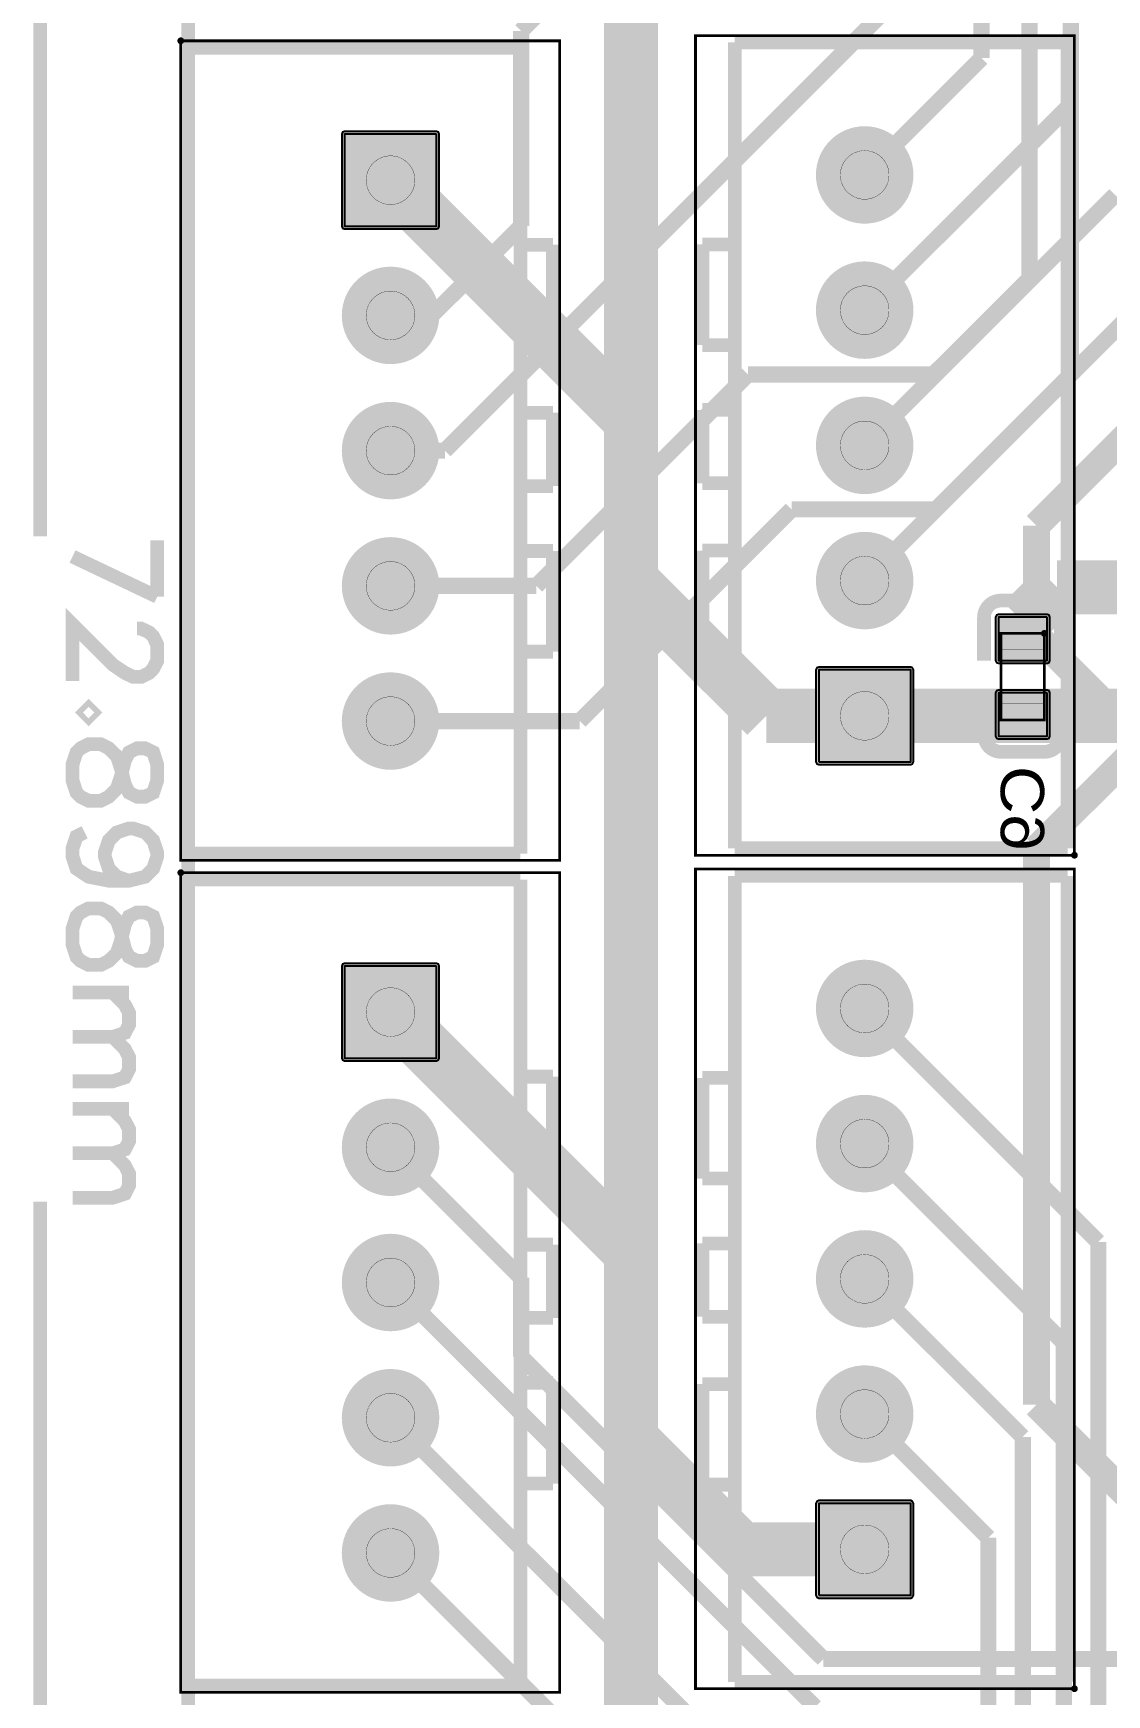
# Model space of a CAD drawing. Header units: millimetres. Extents: x -5.5 to 32.5, y -5.3 to 73.4.
# Drawn here: x -2.92 to 16.92, y 21.18 to 51.9 of the extents above; entities that cross this region are included whole.
import ezdxf
from ezdxf.enums import TextEntityAlignment as Align

# ---------------------------------------------------------------- set-up
doc = ezdxf.new("R2010")
doc.units = ezdxf.units.MM
for name, color, linetype, true_color in [('Board Outline Layer', 7, 'Continuous', 0xff00ff), ('Bottom Layer', 7, 'Continuous', 0x0000ff), ('Bottom Paste Mask Layer', 7, 'Continuous', 0x800000), ('Bottom Silkscreen Layer', 7, 'Continuous', 0x66cc33), ('Bottom Solder Mask Layer', 7, 'Continuous', 0xaa00ff), ('Component Marking Layer', 7, 'Continuous', 0x66ffcc), ('Component Shape Layer', 7, 'Continuous', 0x00cccc), ('Document Layer', 7, 'Continuous', 0xffffff), ('Hole Layer', 7, 'Continuous', 0x222222), ('Multi-Layer', 7, 'Continuous', 0xc0c0c0), ('Pin Soldering Layer', 7, 'Continuous', 0xcc9999), ('Top Layer', 7, 'Continuous', 0xff0000), ('Top Paste Mask Layer', 7, 'Continuous', 0x808080), ('Top Silkscreen Layer', 7, 'Continuous', 0xffcc00), ('Top Solder Mask Layer', 7, 'Continuous', 0x800080)]:
    doc.layers.add(name, color=color, linetype=linetype, true_color=true_color)
doc.styles.get("Standard").update_dxf_attribs({"font": 'arial.ttf'})

msp = doc.modelspace()

# ---------------------------------------------------------------- hatches: boundary and pattern name
at = {"layer": 'Bottom Layer'}
for points in [[(11.596, 49.281, 1), (13.296, 49.281, 1)], [(4.533, 50.034), (2.833, 50.034), (2.833, 48.334), (4.533, 48.334)], [(11.596, 46.781, 1), (13.296, 46.781, 1)], [(2.833, 46.684, 1), (4.533, 46.684, 1)], [(2.833, 44.184, 1), (4.533, 44.184, 1)], [(11.596, 44.281, 1), (13.296, 44.281, 1)], [(2.833, 41.684, 1), (4.533, 41.684, 1)], [(11.596, 41.781, 1), (13.296, 41.781, 1)], [(15.817, 41.105), (14.917, 41.105), (14.917, 40.305), (15.817, 40.305)], [(2.833, 39.184, 1), (4.533, 39.184, 1)], [(11.596, 38.431), (13.296, 38.431), (13.296, 40.131), (11.596, 40.131)], [(15.817, 39.705), (14.917, 39.705), (14.917, 38.905), (15.817, 38.905)], [(11.596, 33.871, 1), (13.296, 33.871, 1)], [(4.533, 34.654), (2.833, 34.654), (2.833, 32.954), (4.533, 32.954)], [(2.833, 31.304, 1), (4.533, 31.304, 1)], [(11.596, 31.372, 1), (13.296, 31.372, 1)], [(2.833, 28.804, 1), (4.533, 28.804, 1)], [(11.596, 28.871, 1), (13.296, 28.871, 1)], [(2.833, 26.304, 1), (4.533, 26.304, 1)], [(11.596, 26.372, 1), (13.296, 26.372, 1)], [(2.833, 23.804, 1), (4.533, 23.804, 1)], [(11.596, 23.021), (13.296, 23.021), (13.296, 24.721), (11.596, 24.721)]]:
    msp.add_hatch(color=256, dxfattribs=at).paths.add_polyline_path(points)
at = {"layer": 'Bottom Paste Mask Layer'}
for points in [[(15.817, 41.105), (14.917, 41.105), (14.917, 40.305), (15.817, 40.305)], [(15.817, 39.705), (14.917, 39.705), (14.917, 38.905), (15.817, 38.905)]]:
    msp.add_hatch(color=256, dxfattribs=at).paths.add_polyline_path(points)
at = {"layer": 'Bottom Solder Mask Layer'}
for points in [[(15.817, 41.156), (14.917, 41.156), (14.881, 41.141), (14.866, 41.105), (14.866, 40.305), (14.881, 40.269), (14.917, 40.254), (15.817, 40.254), (15.853, 40.269), (15.868, 40.305), (15.868, 41.105), (15.853, 41.141)], [(15.817, 39.756), (14.917, 39.756), (14.881, 39.741), (14.866, 39.705), (14.866, 38.905), (14.881, 38.869), (14.917, 38.854), (15.817, 38.854), (15.853, 38.869), (15.868, 38.905), (15.868, 39.705), (15.853, 39.741)]]:
    msp.add_hatch(color=256, dxfattribs=at).paths.add_polyline_path(points)
at = {"layer": 'Component Marking Layer'}
for points in [[(-0.254, 51.761, 1), (-0.134, 51.761, 1)], [(15.707, 40.805, 1), (15.827, 40.805, 1)], [(16.263, 36.704, 1), (16.383, 36.704, 1)], [(-0.254, 36.381, 1), (-0.134, 36.381, 1)], [(16.263, 21.294, 1), (16.383, 21.294, 1)]]:
    msp.add_hatch(color=256, dxfattribs=at).paths.add_polyline_path(points)
at = {"layer": 'Hole Layer'}
for points in [[(11.896, 49.281, 1), (12.996, 49.281, 1)], [(3.133, 49.184, 1), (4.233, 49.184, 1)], [(11.896, 46.781, 1), (12.996, 46.781, 1)], [(3.133, 46.684, 1), (4.233, 46.684, 1)], [(3.133, 44.184, 1), (4.233, 44.184, 1)], [(11.896, 44.281, 1), (12.996, 44.281, 1)], [(3.133, 41.684, 1), (4.233, 41.684, 1)], [(11.896, 41.781, 1), (12.996, 41.781, 1)], [(3.133, 39.184, 1), (4.233, 39.184, 1)], [(11.896, 39.281, 1), (12.996, 39.281, 1)], [(11.896, 33.871, 1), (12.996, 33.871, 1)], [(3.133, 33.804, 1), (4.233, 33.804, 1)], [(3.133, 31.304, 1), (4.233, 31.304, 1)], [(11.896, 31.371, 1), (12.996, 31.371, 1)], [(3.133, 28.804, 1), (4.233, 28.804, 1)], [(11.896, 28.871, 1), (12.996, 28.871, 1)], [(3.133, 26.304, 1), (4.233, 26.304, 1)], [(11.896, 26.371, 1), (12.996, 26.371, 1)], [(3.133, 23.804, 1), (4.233, 23.804, 1)], [(11.896, 23.871, 1), (12.996, 23.871, 1)]]:
    msp.add_hatch(color=256, dxfattribs=at).paths.add_polyline_path(points)
at = {"layer": 'Multi-Layer'}
for points in [[(11.596, 49.281, 1), (13.296, 49.281, 1)], [(11.596, 49.281, 1), (13.296, 49.281, 1)], [(11.596, 49.281, 1), (13.296, 49.281, 1)], [(4.533, 50.034), (2.833, 50.034), (2.833, 48.334), (4.533, 48.334)], [(4.533, 50.034), (2.833, 50.034), (2.833, 48.334), (4.533, 48.334)], [(4.533, 50.034), (2.833, 50.034), (2.833, 48.334), (4.533, 48.334)], [(11.596, 46.781, 1), (13.296, 46.781, 1)], [(11.596, 46.781, 1), (13.296, 46.781, 1)], [(11.596, 46.781, 1), (13.296, 46.781, 1)], [(2.833, 46.684, 1), (4.533, 46.684, 1)], [(2.833, 46.684, 1), (4.533, 46.684, 1)], [(2.833, 46.684, 1), (4.533, 46.684, 1)], [(2.833, 44.184, 1), (4.533, 44.184, 1)], [(2.833, 44.184, 1), (4.533, 44.184, 1)], [(2.833, 44.184, 1), (4.533, 44.184, 1)], [(11.596, 44.281, 1), (13.296, 44.281, 1)], [(11.596, 44.281, 1), (13.296, 44.281, 1)], [(11.596, 44.281, 1), (13.296, 44.281, 1)], [(2.833, 41.684, 1), (4.533, 41.684, 1)], [(2.833, 41.684, 1), (4.533, 41.684, 1)], [(2.833, 41.684, 1), (4.533, 41.684, 1)], [(11.596, 41.781, 1), (13.296, 41.781, 1)], [(11.596, 41.781, 1), (13.296, 41.781, 1)], [(11.596, 41.781, 1), (13.296, 41.781, 1)], [(2.833, 39.184, 1), (4.533, 39.184, 1)], [(2.833, 39.184, 1), (4.533, 39.184, 1)], [(2.833, 39.184, 1), (4.533, 39.184, 1)], [(11.596, 38.431), (13.296, 38.431), (13.296, 40.131), (11.596, 40.131)], [(11.596, 38.431), (13.296, 38.431), (13.296, 40.131), (11.596, 40.131)], [(11.596, 38.431), (13.296, 38.431), (13.296, 40.131), (11.596, 40.131)], [(11.596, 33.871, 1), (13.296, 33.871, 1)], [(11.596, 33.871, 1), (13.296, 33.871, 1)], [(11.596, 33.871, 1), (13.296, 33.871, 1)], [(4.533, 34.654), (2.833, 34.654), (2.833, 32.954), (4.533, 32.954)], [(4.533, 34.654), (2.833, 34.654), (2.833, 32.954), (4.533, 32.954)], [(4.533, 34.654), (2.833, 34.654), (2.833, 32.954), (4.533, 32.954)], [(2.833, 31.304, 1), (4.533, 31.304, 1)], [(2.833, 31.304, 1), (4.533, 31.304, 1)], [(2.833, 31.304, 1), (4.533, 31.304, 1)], [(11.596, 31.372, 1), (13.296, 31.372, 1)], [(11.596, 31.372, 1), (13.296, 31.372, 1)], [(11.596, 31.372, 1), (13.296, 31.372, 1)], [(2.833, 28.804, 1), (4.533, 28.804, 1)], [(2.833, 28.804, 1), (4.533, 28.804, 1)], [(2.833, 28.804, 1), (4.533, 28.804, 1)], [(11.596, 28.871, 1), (13.296, 28.871, 1)], [(11.596, 28.871, 1), (13.296, 28.871, 1)], [(11.596, 28.871, 1), (13.296, 28.871, 1)], [(2.833, 26.304, 1), (4.533, 26.304, 1)], [(2.833, 26.304, 1), (4.533, 26.304, 1)], [(2.833, 26.304, 1), (4.533, 26.304, 1)], [(11.596, 26.372, 1), (13.296, 26.372, 1)], [(11.596, 26.372, 1), (13.296, 26.372, 1)], [(11.596, 26.372, 1), (13.296, 26.372, 1)], [(2.833, 23.804, 1), (4.533, 23.804, 1)], [(2.833, 23.804, 1), (4.533, 23.804, 1)], [(2.833, 23.804, 1), (4.533, 23.804, 1)], [(11.596, 23.021), (13.296, 23.021), (13.296, 24.721), (11.596, 24.721)], [(11.596, 23.021), (13.296, 23.021), (13.296, 24.721), (11.596, 24.721)], [(11.596, 23.021), (13.296, 23.021), (13.296, 24.721), (11.596, 24.721)]]:
    msp.add_hatch(color=256, dxfattribs=at).paths.add_polyline_path(points)
at = {"layer": 'Pin Soldering Layer'}
for points in [[(3.233, 49.184, 1), (4.133, 49.184, 1)], [(11.996, 49.281, 1), (12.896, 49.281, 1)], [(3.233, 46.684, 1), (4.133, 46.684, 1)], [(11.996, 46.781, 1), (12.896, 46.781, 1)], [(3.233, 44.184, 1), (4.133, 44.184, 1)], [(11.996, 44.281, 1), (12.896, 44.281, 1)], [(3.233, 41.684, 1), (4.133, 41.684, 1)], [(11.996, 41.781, 1), (12.896, 41.781, 1)], [(15.767, 40.805), (14.967, 40.805), (14.967, 40.505), (15.767, 40.505)], [(3.233, 39.184, 1), (4.133, 39.184, 1)], [(11.996, 39.281, 1), (12.896, 39.281, 1)], [(15.767, 39.205), (14.967, 39.205), (14.967, 39.505), (15.767, 39.505)], [(3.233, 33.804, 1), (4.133, 33.804, 1)], [(11.996, 33.871, 1), (12.896, 33.871, 1)], [(3.233, 31.304, 1), (4.133, 31.304, 1)], [(11.996, 31.372, 1), (12.896, 31.372, 1)], [(3.233, 28.804, 1), (4.133, 28.804, 1)], [(11.996, 28.871, 1), (12.896, 28.871, 1)], [(3.233, 26.304, 1), (4.133, 26.304, 1)], [(11.996, 26.372, 1), (12.896, 26.372, 1)], [(11.996, 23.871, 1), (12.896, 23.871, 1)], [(3.233, 23.804, 1), (4.133, 23.804, 1)]]:
    msp.add_hatch(color=256, dxfattribs=at).paths.add_polyline_path(points)
at = {"layer": 'Top Layer'}
for points in [[(11.596, 49.281, 1), (13.296, 49.281, 1)], [(4.533, 50.034), (2.833, 50.034), (2.833, 48.334), (4.533, 48.334)], [(11.596, 46.781, 1), (13.296, 46.781, 1)], [(2.833, 46.684, 1), (4.533, 46.684, 1)], [(2.833, 44.184, 1), (4.533, 44.184, 1)], [(11.596, 44.281, 1), (13.296, 44.281, 1)], [(2.833, 41.684, 1), (4.533, 41.684, 1)], [(11.596, 41.781, 1), (13.296, 41.781, 1)], [(2.833, 39.184, 1), (4.533, 39.184, 1)], [(11.596, 38.431), (13.296, 38.431), (13.296, 40.131), (11.596, 40.131)], [(11.596, 33.871, 1), (13.296, 33.871, 1)], [(4.533, 34.654), (2.833, 34.654), (2.833, 32.954), (4.533, 32.954)], [(2.833, 31.304, 1), (4.533, 31.304, 1)], [(11.596, 31.372, 1), (13.296, 31.372, 1)], [(2.833, 28.804, 1), (4.533, 28.804, 1)], [(11.596, 28.871, 1), (13.296, 28.871, 1)], [(2.833, 26.304, 1), (4.533, 26.304, 1)], [(11.596, 26.372, 1), (13.296, 26.372, 1)], [(2.833, 23.804, 1), (4.533, 23.804, 1)], [(11.596, 23.021), (13.296, 23.021), (13.296, 24.721), (11.596, 24.721)]]:
    msp.add_hatch(color=256, dxfattribs=at).paths.add_polyline_path(points)
at = {"layer": 'Top Paste Mask Layer'}
for points in [[(11.596, 49.281, 1), (13.296, 49.281, 1)], [(4.533, 50.034), (2.833, 50.034), (2.833, 48.334), (4.533, 48.334)], [(11.596, 46.781, 1), (13.296, 46.781, 1)], [(2.833, 46.684, 1), (4.533, 46.684, 1)], [(2.833, 44.184, 1), (4.533, 44.184, 1)], [(11.596, 44.281, 1), (13.296, 44.281, 1)], [(2.833, 41.684, 1), (4.533, 41.684, 1)], [(11.596, 41.781, 1), (13.296, 41.781, 1)], [(2.833, 39.184, 1), (4.533, 39.184, 1)], [(11.596, 38.431), (13.296, 38.431), (13.296, 40.131), (11.596, 40.131)], [(11.596, 33.871, 1), (13.296, 33.871, 1)], [(4.533, 34.654), (2.833, 34.654), (2.833, 32.954), (4.533, 32.954)], [(2.833, 31.304, 1), (4.533, 31.304, 1)], [(11.596, 31.372, 1), (13.296, 31.372, 1)], [(2.833, 28.804, 1), (4.533, 28.804, 1)], [(11.596, 28.871, 1), (13.296, 28.871, 1)], [(2.833, 26.304, 1), (4.533, 26.304, 1)], [(11.596, 26.372, 1), (13.296, 26.372, 1)], [(2.833, 23.804, 1), (4.533, 23.804, 1)], [(11.596, 23.021), (13.296, 23.021), (13.296, 24.721), (11.596, 24.721)]]:
    msp.add_hatch(color=256, dxfattribs=at).paths.add_polyline_path(points)
at = {"layer": 'Top Solder Mask Layer'}
for points in [[(4.533, 50.085), (2.833, 50.085), (2.797, 50.07), (2.782, 50.034), (2.782, 48.334), (2.797, 48.298), (2.833, 48.283), (4.533, 48.283), (4.569, 48.298), (4.584, 48.334), (4.584, 50.034), (4.569, 50.07)], [(11.545, 49.281, 1), (13.347, 49.281, 1)], [(11.545, 46.781, 1), (13.347, 46.781, 1)], [(2.782, 46.684, 1), (4.584, 46.684, 1)], [(11.545, 44.281, 1), (13.347, 44.281, 1)], [(2.782, 44.184, 1), (4.584, 44.184, 1)], [(2.782, 41.684, 1), (4.584, 41.684, 1)], [(11.545, 41.781, 1), (13.347, 41.781, 1)], [(2.782, 39.184, 1), (4.584, 39.184, 1)], [(11.596, 38.38), (13.296, 38.38), (13.332, 38.395), (13.347, 38.431), (13.347, 40.131), (13.332, 40.167), (13.296, 40.182), (11.596, 40.182), (11.56, 40.167), (11.545, 40.131), (11.545, 38.431), (11.56, 38.395)], [(11.545, 33.871, 1), (13.347, 33.871, 1)], [(4.533, 34.705), (2.833, 34.705), (2.797, 34.69), (2.782, 34.654), (2.782, 32.954), (2.797, 32.918), (2.833, 32.904), (4.533, 32.904), (4.569, 32.918), (4.584, 32.954), (4.584, 34.654), (4.569, 34.69)], [(11.545, 31.372, 1), (13.347, 31.372, 1)], [(2.782, 31.304, 1), (4.584, 31.304, 1)], [(2.782, 28.804, 1), (4.584, 28.804, 1)], [(11.545, 28.871, 1), (13.347, 28.871, 1)], [(2.782, 26.304, 1), (4.584, 26.304, 1)], [(11.545, 26.372, 1), (13.347, 26.372, 1)], [(2.782, 23.804, 1), (4.584, 23.804, 1)], [(11.596, 22.971), (13.296, 22.971), (13.332, 22.985), (13.347, 23.021), (13.347, 24.721), (13.332, 24.757), (13.296, 24.772), (11.596, 24.772), (11.56, 24.757), (11.545, 24.721), (11.545, 23.021), (11.56, 22.985)]]:
    msp.add_hatch(color=256, dxfattribs=at).paths.add_polyline_path(points)

# ---------------------------------------------------------------- linework, layer by layer
at = {"layer": 'Board Outline Layer', "const_width": 0.254}
msp.add_lwpolyline([(5.15, 72.955), (26.74, 72.955), (31.947, 67.748), (31.947, 5.01), (26.994, 0.057), (5.023, 0.057), (-0.057, 5.137), (-0.057, 67.748)], close=True, dxfattribs=at)
at = {"layer": 'Bottom Layer'}
for points, const_width in [([(8.128, 57.658), (8.128, 44.739)], 1), ([(14.605, 51.44), (14.605, 54.229)], 0.3), ([(16.256, 50.591), (16.256, 54.102)], 0.3), ([(12.446, 49.281), (14.605, 51.44)], 0.3), ([(12.446, 46.781), (16.256, 50.591)], 0.3), ([(3.683, 49.184), (8.128, 44.739)], 1), ([(17.076, 48.911), (12.446, 44.281)], 0.3), ([(17.907, 47.242), (12.446, 41.781)], 0.3), ([(8.128, 44.739), (8.128, 41.783)], 1), ([(8.128, 41.783), (10.63, 39.281)], 1), ([(8.128, 41.783), (8.128, 29.359)], 1), ([(16.002, 41.656), (15.367, 41.021)], 1), ([(17.907, 41.656), (16.002, 41.656)], 1), ([(15.367, 41.021), (15.367, 40.705)], 1), ([(10.63, 39.281), (12.446, 39.281)], 1), ([(12.446, 39.281), (17.742, 39.281)], 1), ([(3.683, 33.804), (8.128, 29.359)], 1), ([(12.446, 33.871), (16.764, 29.553)], 0.3), ([(12.446, 31.372), (16.129, 27.689)], 0.3), ([(8.128, 29.359), (8.128, 25.908)], 1), ([(16.764, 29.553), (16.764, 18.288)], 0.3), ([(12.446, 28.871), (15.367, 25.95)], 0.3), ([(16.129, 27.689), (16.129, 17.78)], 0.3), ([(12.446, 26.372), (14.732, 24.086)], 0.3), ([(8.128, 25.908), (10.165, 23.871)], 1), ([(8.128, 25.908), (8.128, 13.98)], 1), ([(15.367, 25.95), (15.367, 17.272)], 0.3), ([(10.165, 23.871), (12.446, 23.871)], 1), ([(14.732, 24.086), (14.732, 16.383)], 0.3)]:
    msp.add_lwpolyline(points, dxfattribs=dict(at, const_width=const_width))
for points in [[(4.533, 50.034), (2.833, 50.034), (2.833, 48.334), (4.533, 48.334)], [(15.817, 41.105), (14.917, 41.105), (14.917, 40.305), (15.817, 40.305)], [(11.596, 38.431), (13.296, 38.431), (13.296, 40.131), (11.596, 40.131)], [(15.817, 39.705), (14.917, 39.705), (14.917, 38.905), (15.817, 38.905)], [(4.533, 34.654), (2.833, 34.654), (2.833, 32.954), (4.533, 32.954)], [(11.596, 23.021), (13.296, 23.021), (13.296, 24.721), (11.596, 24.721)]]:
    msp.add_lwpolyline(points, close=True, dxfattribs=at)
at = {"layer": 'Bottom Paste Mask Layer'}
for points in [[(15.817, 41.105), (14.917, 41.105), (14.917, 40.305), (15.817, 40.305)], [(15.817, 39.705), (14.917, 39.705), (14.917, 38.905), (15.817, 38.905)]]:
    msp.add_lwpolyline(points, close=True, dxfattribs=at)
at = {"layer": 'Bottom Silkscreen Layer', "const_width": 0.254}
for points in [[(14.961, 41.411, 0.414214), (14.652, 41.101)], [(14.961, 41.411, 0.414214), (14.652, 41.101)], [(16.071, 41.101, 0.414239), (15.761, 41.411)], [(16.071, 41.101, 0.414239), (15.761, 41.411)], [(14.657, 38.925, 0.414239), (14.967, 38.615)], [(14.657, 38.925, 0.414239), (14.967, 38.615)], [(15.767, 38.615, 0.414214), (16.077, 38.925)], [(15.767, 38.615, 0.414214), (16.077, 38.925)]]:
    msp.add_lwpolyline(points, format="xyb", dxfattribs=at)
for points in [[(14.961, 41.411), (15.761, 41.411)], [(14.961, 41.411), (15.761, 41.411)], [(14.652, 40.301), (14.652, 41.101)], [(14.652, 40.301), (14.652, 41.101)], [(16.071, 40.301), (16.071, 41.101)], [(16.071, 40.301), (16.071, 41.101)], [(14.657, 39.725), (14.657, 38.925)], [(14.657, 39.725), (14.657, 38.925)], [(16.077, 39.725), (16.077, 38.925)], [(16.077, 39.725), (16.077, 38.925)], [(14.967, 38.615), (15.767, 38.615)], [(14.967, 38.615), (15.767, 38.615)]]:
    msp.add_lwpolyline(points, dxfattribs=at)
at = {"layer": 'Bottom Solder Mask Layer'}
for points in [[(15.817, 41.156), (14.917, 41.156), (14.881, 41.141), (14.866, 41.105), (14.866, 40.305), (14.881, 40.269), (14.917, 40.254), (15.817, 40.254), (15.853, 40.269), (15.868, 40.305), (15.868, 41.105), (15.853, 41.141)], [(15.817, 39.756), (14.917, 39.756), (14.881, 39.741), (14.866, 39.705), (14.866, 38.905), (14.881, 38.869), (14.917, 38.854), (15.817, 38.854), (15.853, 38.869), (15.868, 38.905), (15.868, 39.705), (15.853, 39.741)]]:
    msp.add_lwpolyline(points, close=True, dxfattribs=at)
at = {"layer": 'Component Marking Layer', "const_width": 0.00508}
for points in [[(-0.254, 51.761, 1), (-0.134, 51.761, 1)], [(15.707, 40.805, 1), (15.827, 40.805, 1)], [(16.263, 36.704, 1), (16.383, 36.704, 1)], [(-0.254, 36.381, 1), (-0.134, 36.381, 1)], [(16.263, 21.294, 1), (16.383, 21.294, 1)]]:
    msp.add_lwpolyline(points, format="xyb", close=True, dxfattribs=at)
at = {"layer": 'Component Shape Layer', "const_width": 0.0508}
for points in [[(6.81, 51.761), (6.81, 36.607), (-0.194, 36.607), (-0.194, 51.761)], [(6.81, 51.761), (6.81, 36.607), (-0.194, 36.607), (-0.194, 51.761)], [(9.319, 36.704), (9.319, 51.858), (16.323, 51.858), (16.323, 36.704)], [(9.319, 36.704), (9.319, 51.858), (16.323, 51.858), (16.323, 36.704)], [(15.767, 40.805), (14.967, 40.805), (14.967, 39.205), (15.767, 39.205)], [(15.767, 40.805), (14.967, 40.805), (14.967, 39.205), (15.767, 39.205)], [(6.81, 36.381), (6.81, 21.227), (-0.194, 21.227), (-0.194, 36.381)], [(6.81, 36.381), (6.81, 21.227), (-0.194, 21.227), (-0.194, 36.381)], [(9.319, 21.294), (9.319, 36.448), (16.323, 36.448), (16.323, 21.294)], [(9.319, 21.294), (9.319, 36.448), (16.323, 36.448), (16.323, 21.294)]]:
    msp.add_lwpolyline(points, close=True, dxfattribs=at)
at = {"layer": 'Document Layer', "const_width": 0.254}
for points in [[(-2.794, 42.602), (-2.794, 72.898)], [(-0.63, 42.526), (-0.63, 41.482)], [(-0.63, 41.482), (-2.195, 42.226)], [(-1.001, 40.895), (-0.927, 40.895), (-0.777, 40.822), (-0.704, 40.748), (-0.63, 40.598), (-0.63, 40.298), (-0.704, 40.151), (-0.777, 40.075), (-0.927, 40.001), (-1.077, 40.001), (-1.227, 40.075), (-1.45, 40.225), (-2.195, 40.972), (-2.195, 39.925)], [(-1.151, 36.232), (-1.374, 36.306), (-1.524, 36.455), (-1.598, 36.679), (-1.598, 36.753), (-1.524, 36.976), (-1.374, 37.126), (-1.151, 37.2), (-1.077, 37.2), (-0.853, 37.126), (-0.704, 36.976), (-0.63, 36.753), (-0.63, 36.679), (-0.704, 36.455), (-0.853, 36.306), (-1.151, 36.232), (-1.524, 36.232), (-1.897, 36.306), (-2.121, 36.455), (-2.195, 36.679), (-2.195, 36.829), (-2.121, 37.052), (-1.971, 37.126)], [(-1.151, 34.164), (-2.195, 34.164)], [(-1.45, 34.164), (-1.227, 33.941), (-1.151, 33.791), (-1.151, 33.567), (-1.227, 33.42), (-1.45, 33.344), (-2.195, 33.344)], [(-1.45, 33.344), (-1.227, 33.12), (-1.151, 32.971), (-1.151, 32.747), (-1.227, 32.597), (-1.45, 32.523), (-2.195, 32.523)], [(-1.151, 32.013), (-2.195, 32.013)], [(-1.45, 32.013), (-1.227, 31.789), (-1.151, 31.64), (-1.151, 31.416), (-1.227, 31.266), (-1.45, 31.193), (-2.195, 31.193)], [(-1.45, 31.193), (-1.227, 30.969), (-1.151, 30.819), (-1.151, 30.596), (-1.227, 30.446), (-1.45, 30.372), (-2.195, 30.372)], [(-2.794, 0), (-2.794, 30.296)]]:
    msp.add_lwpolyline(points, dxfattribs=at)
for points in [[(-1.824, 39.341), (-1.897, 39.415), (-1.971, 39.341), (-1.897, 39.267)], [(-0.63, 38.383), (-0.704, 38.607), (-0.853, 38.68), (-1.001, 38.68), (-1.151, 38.607), (-1.227, 38.457), (-1.3, 38.16), (-1.374, 37.936), (-1.524, 37.786), (-1.674, 37.71), (-1.897, 37.71), (-2.047, 37.786), (-2.121, 37.86), (-2.195, 38.084), (-2.195, 38.383), (-2.121, 38.607), (-2.047, 38.68), (-1.897, 38.757), (-1.674, 38.757), (-1.524, 38.68), (-1.374, 38.533), (-1.3, 38.307), (-1.227, 38.01), (-1.151, 37.86), (-1.001, 37.786), (-0.853, 37.786), (-0.704, 37.86), (-0.63, 38.084)], [(-0.63, 35.348), (-0.704, 35.572), (-0.853, 35.645), (-1.001, 35.645), (-1.151, 35.572), (-1.227, 35.422), (-1.3, 35.124), (-1.374, 34.898), (-1.524, 34.751), (-1.674, 34.675), (-1.897, 34.675), (-2.047, 34.751), (-2.121, 34.825), (-2.195, 35.048), (-2.195, 35.348), (-2.121, 35.572), (-2.047, 35.645), (-1.897, 35.721), (-1.674, 35.721), (-1.524, 35.645), (-1.374, 35.495), (-1.3, 35.272), (-1.227, 34.975), (-1.151, 34.825), (-1.001, 34.751), (-0.853, 34.751), (-0.704, 34.825), (-0.63, 35.048)]]:
    msp.add_lwpolyline(points, close=True, dxfattribs=at)
at = {"layer": 'Multi-Layer'}
for points in [[(4.533, 50.034), (2.833, 50.034), (2.833, 48.334), (4.533, 48.334)], [(4.533, 50.034), (2.833, 50.034), (2.833, 48.334), (4.533, 48.334)], [(4.533, 50.034), (2.833, 50.034), (2.833, 48.334), (4.533, 48.334)], [(11.596, 38.431), (13.296, 38.431), (13.296, 40.131), (11.596, 40.131)], [(11.596, 38.431), (13.296, 38.431), (13.296, 40.131), (11.596, 40.131)], [(11.596, 38.431), (13.296, 38.431), (13.296, 40.131), (11.596, 40.131)], [(4.533, 34.654), (2.833, 34.654), (2.833, 32.954), (4.533, 32.954)], [(4.533, 34.654), (2.833, 34.654), (2.833, 32.954), (4.533, 32.954)], [(4.533, 34.654), (2.833, 34.654), (2.833, 32.954), (4.533, 32.954)], [(11.596, 23.021), (13.296, 23.021), (13.296, 24.721), (11.596, 24.721)], [(11.596, 23.021), (13.296, 23.021), (13.296, 24.721), (11.596, 24.721)], [(11.596, 23.021), (13.296, 23.021), (13.296, 24.721), (11.596, 24.721)]]:
    msp.add_lwpolyline(points, close=True, dxfattribs=at)
at = {"layer": 'Pin Soldering Layer', "const_width": 0.00508}
for points in [[(3.233, 49.184, 1), (4.133, 49.184, 1)], [(11.996, 49.281, 1), (12.896, 49.281, 1)], [(3.233, 46.684, 1), (4.133, 46.684, 1)], [(11.996, 46.781, 1), (12.896, 46.781, 1)], [(3.233, 44.184, 1), (4.133, 44.184, 1)], [(11.996, 44.281, 1), (12.896, 44.281, 1)], [(3.233, 41.684, 1), (4.133, 41.684, 1)], [(11.996, 41.781, 1), (12.896, 41.781, 1)], [(3.233, 39.184, 1), (4.133, 39.184, 1)], [(11.996, 39.281, 1), (12.896, 39.281, 1)], [(3.233, 33.804, 1), (4.133, 33.804, 1)], [(11.996, 33.871, 1), (12.896, 33.871, 1)], [(3.233, 31.304, 1), (4.133, 31.304, 1)], [(11.996, 31.372, 1), (12.896, 31.372, 1)], [(3.233, 28.804, 1), (4.133, 28.804, 1)], [(11.996, 28.871, 1), (12.896, 28.871, 1)], [(3.233, 26.304, 1), (4.133, 26.304, 1)], [(11.996, 26.372, 1), (12.896, 26.372, 1)], [(11.996, 23.871, 1), (12.896, 23.871, 1)], [(3.233, 23.804, 1), (4.133, 23.804, 1)]]:
    msp.add_lwpolyline(points, format="xyb", close=True, dxfattribs=at)
for points in [[(15.767, 40.805), (14.967, 40.805), (14.967, 40.505), (15.767, 40.505)], [(15.767, 40.805), (14.967, 40.805), (14.967, 40.505), (15.767, 40.505)], [(15.767, 39.205), (14.967, 39.205), (14.967, 39.505), (15.767, 39.505)], [(15.767, 39.205), (14.967, 39.205), (14.967, 39.505), (15.767, 39.505)]]:
    msp.add_lwpolyline(points, close=True, dxfattribs=at)
at = {"layer": 'Top Layer'}
for points, const_width in [([(6.096, 51.943), (10.16, 56.007)], 0.3), ([(15.494, 47.371), (15.494, 55.118)], 0.3), ([(4.687, 44.184), (14.605, 54.102)], 0.3), ([(16.256, 54.102), (16.256, 45.593)], 0.3), ([(6.096, 48.335), (6.096, 51.943)], 0.3), ([(4.445, 46.684), (6.096, 48.335)], 0.3), ([(13.716, 45.593), (15.494, 47.371)], 0.3), ([(3.683, 46.684), (4.445, 46.684)], 0.3), ([(18.796, 45.974), (15.621, 42.799)], 0.5), ([(6.378, 41.684), (10.287, 45.593)], 0.3), ([(10.287, 45.593), (13.716, 45.593)], 0.3), ([(16.256, 45.593), (13.762, 43.099)], 0.3), ([(3.683, 44.184), (4.687, 44.184)], 0.3), ([(11.095, 43.099), (7.18, 39.184)], 0.3), ([(13.762, 43.099), (11.095, 43.099)], 0.3), ([(15.621, 42.799), (15.621, 40.767)], 0.5), ([(3.683, 41.684), (6.378, 41.684)], 0.3), ([(15.621, 40.767), (17.272, 39.116)], 0.5), ([(7.18, 39.184), (3.683, 39.184)], 0.3), ([(17.907, 39.116), (15.621, 36.83)], 0.5), ([(15.621, 36.83), (15.621, 26.543)], 0.5), ([(6.096, 28.891), (3.683, 31.304)], 0.3), ([(3.683, 28.804), (11.532, 20.955)], 0.3), ([(6.096, 27.432), (6.096, 28.891)], 0.3), ([(11.684, 21.844), (6.096, 27.432)], 0.3), ([(15.621, 26.543), (20.066, 22.098)], 0.5), ([(3.683, 26.304), (9.54, 20.447)], 0.3), ([(3.683, 23.804), (7.675, 19.812)], 0.3), ([(11.684, 21.844), (17.272, 21.844)], 0.3)]:
    msp.add_lwpolyline(points, dxfattribs=dict(at, const_width=const_width))
for points in [[(4.533, 50.034), (2.833, 50.034), (2.833, 48.334), (4.533, 48.334)], [(11.596, 38.431), (13.296, 38.431), (13.296, 40.131), (11.596, 40.131)], [(4.533, 34.654), (2.833, 34.654), (2.833, 32.954), (4.533, 32.954)], [(11.596, 23.021), (13.296, 23.021), (13.296, 24.721), (11.596, 24.721)]]:
    msp.add_lwpolyline(points, close=True, dxfattribs=at)
at = {"layer": 'Top Paste Mask Layer'}
for points in [[(4.533, 50.034), (2.833, 50.034), (2.833, 48.334), (4.533, 48.334)], [(11.596, 38.431), (13.296, 38.431), (13.296, 40.131), (11.596, 40.131)], [(4.533, 34.654), (2.833, 34.654), (2.833, 32.954), (4.533, 32.954)], [(11.596, 23.021), (13.296, 23.021), (13.296, 24.721), (11.596, 24.721)]]:
    msp.add_lwpolyline(points, close=True, dxfattribs=at)
at = {"layer": 'Top Silkscreen Layer', "const_width": 0.254}
for points in [[(6.083, 51.634), (-0.067, 51.634)], [(-0.067, 51.634), (-0.067, 36.734)], [(6.083, 51.634), (-0.067, 51.634)], [(-0.067, 51.634), (-0.067, 36.734)], [(6.083, 51.634), (6.083, 36.734)], [(6.083, 51.634), (6.083, 36.734)], [(10.046, 36.831), (10.046, 51.731)], [(10.046, 51.731), (16.196, 51.731)], [(10.046, 36.831), (10.046, 51.731)], [(10.046, 51.731), (16.196, 51.731)], [(16.196, 36.831), (16.196, 51.731)], [(16.196, 36.831), (16.196, 51.731)], [(6.083, 47.989), (6.683, 47.989)], [(6.083, 47.989), (6.683, 47.989)], [(6.683, 47.989), (6.683, 46.128)], [(6.683, 47.989), (6.683, 46.128)], [(9.446, 46.136), (9.446, 47.997)], [(9.446, 47.997), (10.046, 47.997)], [(9.446, 46.136), (9.446, 47.997)], [(9.446, 47.997), (10.046, 47.997)], [(9.446, 46.136), (9.446, 47.997)], [(9.446, 47.997), (10.046, 47.997)], [(9.446, 46.136), (9.446, 47.997)], [(9.446, 47.997), (10.046, 47.997)], [(6.683, 46.128), (6.083, 46.128)], [(6.683, 46.128), (6.083, 46.128)], [(10.046, 46.136), (9.446, 46.136)], [(10.046, 46.136), (9.446, 46.136)], [(6.083, 44.884), (6.683, 44.884)], [(6.083, 44.884), (6.683, 44.884)], [(6.683, 44.884), (6.683, 43.528)], [(6.683, 44.884), (6.683, 43.528)], [(9.446, 43.581), (9.446, 44.936)], [(9.446, 44.936), (10.046, 44.936)], [(9.446, 43.581), (9.446, 44.936)], [(9.446, 44.936), (10.046, 44.936)], [(6.683, 43.528), (6.083, 43.528)], [(6.683, 43.528), (6.083, 43.528)], [(10.046, 43.581), (9.446, 43.581)], [(10.046, 43.581), (9.446, 43.581)], [(6.083, 42.328), (6.683, 42.328)], [(6.083, 42.328), (6.683, 42.328)], [(6.683, 42.328), (6.683, 40.467)], [(6.683, 42.328), (6.683, 40.467)], [(6.683, 42.328), (6.683, 40.467)], [(6.683, 42.328), (6.683, 40.467)], [(9.446, 40.475), (9.446, 42.336)], [(9.446, 42.336), (10.046, 42.336)], [(9.446, 40.475), (9.446, 42.336)], [(9.446, 42.336), (10.046, 42.336)], [(6.683, 40.467), (6.083, 40.467)], [(6.683, 40.467), (6.083, 40.467)], [(6.683, 40.467), (6.083, 40.467)], [(6.683, 40.467), (6.083, 40.467)], [(10.046, 40.475), (9.446, 40.475)], [(10.046, 40.475), (9.446, 40.475)], [(10.046, 36.831), (16.196, 36.831)], [(10.046, 36.831), (16.196, 36.831)], [(6.083, 36.734), (-0.067, 36.734)], [(6.083, 36.734), (-0.067, 36.734)], [(6.083, 36.254), (-0.067, 36.254)], [(-0.067, 36.254), (-0.067, 21.354)], [(6.083, 36.254), (-0.067, 36.254)], [(-0.067, 36.254), (-0.067, 21.354)], [(6.083, 36.254), (6.083, 21.354)], [(6.083, 36.254), (6.083, 21.354)], [(10.046, 21.421), (10.046, 36.321)], [(10.046, 36.321), (16.196, 36.321)], [(10.046, 21.421), (10.046, 36.321)], [(10.046, 36.321), (16.196, 36.321)], [(16.196, 21.421), (16.196, 36.321)], [(16.196, 21.421), (16.196, 36.321)], [(6.083, 32.61), (6.683, 32.61)], [(6.083, 32.61), (6.683, 32.61)], [(6.683, 32.61), (6.683, 30.749)], [(6.683, 32.61), (6.683, 30.749)], [(9.446, 30.727), (9.446, 32.588)], [(9.446, 32.588), (10.046, 32.588)], [(9.446, 30.727), (9.446, 32.588)], [(9.446, 32.588), (10.046, 32.588)], [(9.446, 30.727), (9.446, 32.588)], [(9.446, 32.588), (10.046, 32.588)], [(9.446, 30.727), (9.446, 32.588)], [(9.446, 32.588), (10.046, 32.588)], [(6.683, 30.749), (6.083, 30.749)], [(6.683, 30.749), (6.083, 30.749)], [(10.046, 30.727), (9.446, 30.727)], [(10.046, 30.727), (9.446, 30.727)], [(6.083, 29.504), (6.683, 29.504)], [(6.083, 29.504), (6.683, 29.504)], [(6.683, 29.504), (6.683, 28.149)], [(6.683, 29.504), (6.683, 28.149)], [(9.446, 28.171), (9.446, 29.527)], [(9.446, 29.527), (10.046, 29.527)], [(9.446, 28.171), (9.446, 29.527)], [(9.446, 29.527), (10.046, 29.527)], [(6.683, 28.149), (6.083, 28.149)], [(6.683, 28.149), (6.083, 28.149)], [(10.046, 28.171), (9.446, 28.171)], [(10.046, 28.171), (9.446, 28.171)], [(6.083, 26.949), (6.683, 26.949)], [(6.083, 26.949), (6.683, 26.949)], [(6.683, 26.949), (6.683, 25.088)], [(6.683, 26.949), (6.683, 25.088)], [(6.683, 26.949), (6.683, 25.088)], [(6.683, 26.949), (6.683, 25.088)], [(9.446, 25.066), (9.446, 26.927)], [(9.446, 26.927), (10.046, 26.927)], [(9.446, 25.066), (9.446, 26.927)], [(9.446, 26.927), (10.046, 26.927)], [(6.683, 25.088), (6.083, 25.088)], [(6.683, 25.088), (6.083, 25.088)], [(6.683, 25.088), (6.083, 25.088)], [(6.683, 25.088), (6.083, 25.088)], [(10.046, 25.066), (9.446, 25.066)], [(10.046, 25.066), (9.446, 25.066)], [(10.046, 21.421), (16.196, 21.421)], [(10.046, 21.421), (16.196, 21.421)], [(6.083, 21.354), (-0.067, 21.354)], [(6.083, 21.354), (-0.067, 21.354)]]:
    msp.add_lwpolyline(points, dxfattribs=at)
at = {"layer": 'Top Solder Mask Layer'}
for points in [[(4.533, 50.085), (2.833, 50.085), (2.797, 50.07), (2.782, 50.034), (2.782, 48.334), (2.797, 48.298), (2.833, 48.283), (4.533, 48.283), (4.569, 48.298), (4.584, 48.334), (4.584, 50.034), (4.569, 50.07)], [(11.596, 38.38), (13.296, 38.38), (13.332, 38.395), (13.347, 38.431), (13.347, 40.131), (13.332, 40.167), (13.296, 40.182), (11.596, 40.182), (11.56, 40.167), (11.545, 40.131), (11.545, 38.431), (11.56, 38.395)], [(4.533, 34.705), (2.833, 34.705), (2.797, 34.69), (2.782, 34.654), (2.782, 32.954), (2.797, 32.918), (2.833, 32.904), (4.533, 32.904), (4.569, 32.918), (4.584, 32.954), (4.584, 34.654), (4.569, 34.69)], [(11.596, 22.971), (13.296, 22.971), (13.332, 22.985), (13.347, 23.021), (13.347, 24.721), (13.332, 24.757), (13.296, 24.772), (11.596, 24.772), (11.56, 24.757), (11.545, 24.721), (11.545, 23.021), (11.56, 22.985)]]:
    msp.add_lwpolyline(points, close=True, dxfattribs=at)

# ---------------------------------------------------------------- texts
at = {"layer": 'Bottom Silkscreen Layer', "text_generation_flag": 2, "width": 1.1}
msp.add_text('C9', height=0.8001, rotation=90, dxfattribs=at).set_placement((16.002, 38.354), align=Align.BOTTOM_LEFT)

doc.saveas('drawing.dxf')
